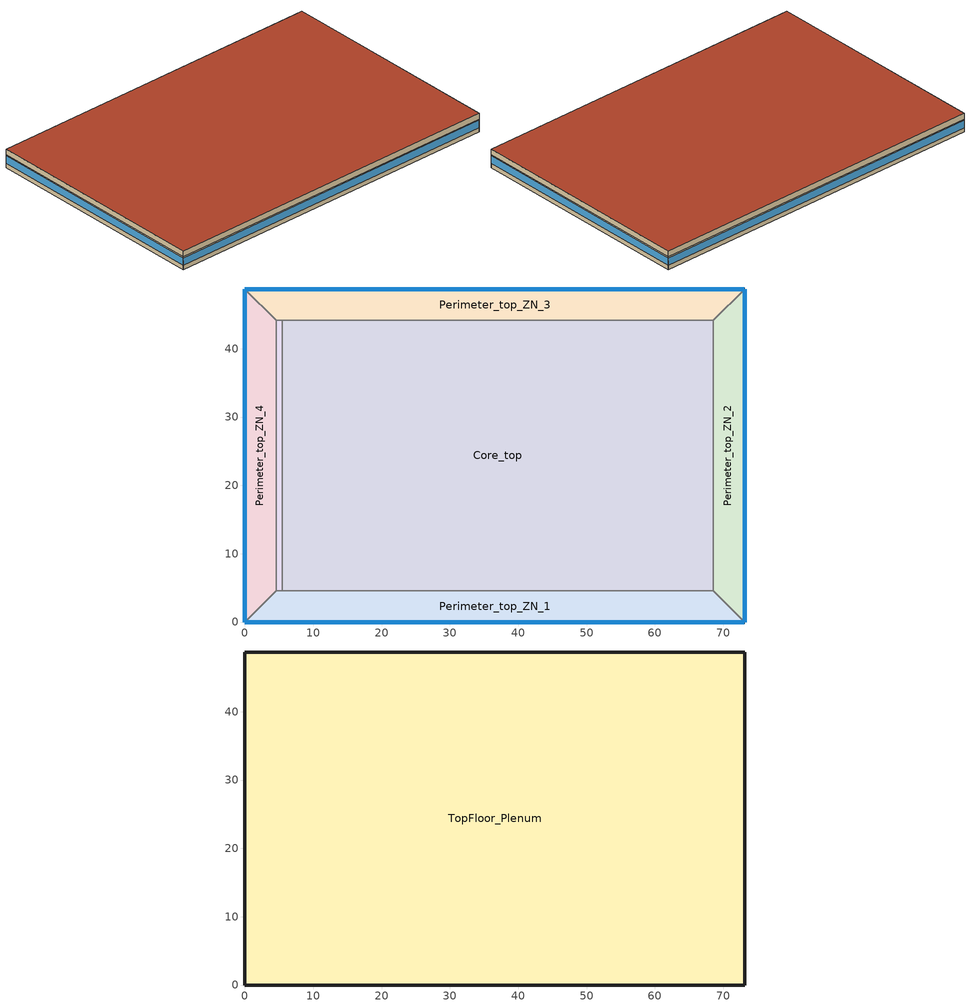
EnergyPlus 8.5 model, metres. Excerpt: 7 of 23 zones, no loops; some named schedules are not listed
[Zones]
Core_top
 floor adiabatic (int_slab_floor): 68.53,44.16 68.53,4.57 5.49,4.57 5.49,44.16 z33.54
 wall to Perimeter_bot_ZN_1 (int_wall): 5.49,4.57 68.53,4.57 z33.54:36.28
 wall to Perimeter_top_ZN_4 (int_wall): 5.49,44.16 5.49,4.57 z33.54:36.28
 wall to Perimeter_top_ZN_3 (int_wall): 68.53,44.16 5.49,44.16 z33.54:36.28
 wall to Perimeter_top_ZN_2 (int_wall): 68.53,4.57 68.53,44.16 z33.54:36.28
 ceiling to TopFloor_Plenum (DropCeiling): 5.49,44.16 5.49,4.57 68.53,4.57 68.53,44.16 z36.28
Perimeter_top_ZN_3
 floor adiabatic (int_slab_floor): 73.11,48.74 68.53,44.16 4.57,44.16 0,48.74 z33.54
 wall outside (nonres_ext_wall): 73.11,48.74 0,48.74 z33.54:36.28
 wall to Perimeter_top_ZN_4 (int_wall): 0,48.74 4.57,44.16 z33.54:36.28
 wall to Perimeter_top_ZN_2 (int_wall): 68.53,44.16 73.11,48.74 z33.54:36.28
 wall to DataCenter_top_ZN_6 (int_wall): 4.57,44.16 5.49,44.16 z33.54:36.28
 window (Window_U_0.51_SHGC_0.25): 73.11,48.74 0,48.74 z34.45:36.04
 ceiling to TopFloor_Plenum (DropCeiling): 0,48.74 4.57,44.16 68.53,44.16 73.11,48.74 z36.28
Perimeter_top_ZN_2
 floor adiabatic (int_slab_floor): 73.11,48.74 73.11,0 68.53,4.57 68.53,44.16 z33.54
 wall outside (nonres_ext_wall): 73.11,0 73.11,48.74 z33.54:36.28
 wall to Perimeter_top_ZN_1 (int_wall): 68.53,4.57 73.11,0 z33.54:36.28
 window (Window_U_0.51_SHGC_0.25): 73.11,0 73.11,48.74 z34.45:36.04
 ceiling to TopFloor_Plenum (DropCeiling): 68.53,44.16 68.53,4.57 73.11,0 73.11,48.74 z36.28
Perimeter_top_ZN_1
 floor adiabatic (int_slab_floor): 68.53,4.57 73.11,0 0,0 4.57,4.57 z33.54
 wall outside (nonres_ext_wall): 0,0 73.11,0 z33.54:36.28
 wall to DataCenter_top_ZN_6 (int_wall): 5.49,4.57 4.57,4.57 z33.54:36.28
 wall to Perimeter_top_ZN_4 (int_wall): 4.57,4.57 0,0 z33.54:36.28
 window (Window_U_0.51_SHGC_0.25): 0,0 73.11,0 z34.45:36.04
 ceiling to TopFloor_Plenum (DropCeiling): 4.57,4.57 0,0 73.11,0 68.53,4.57 z36.28
Perimeter_top_ZN_4
 floor adiabatic (int_slab_floor): 4.57,44.16 4.57,4.57 0,0 0,48.74 z33.54
 wall outside (nonres_ext_wall): 0,48.74 0,0 z33.54:36.28
 wall to DataCenter_top_ZN_6 (int_wall): 4.57,4.57 4.57,44.16 z33.54:36.28
 window (Window_U_0.51_SHGC_0.25): 0,48.74 0,0 z34.45:36.04
 ceiling to TopFloor_Plenum (DropCeiling): 0,48.74 0,0 4.57,4.57 4.57,44.16 z36.28
DataCenter_top_ZN_6
 floor adiabatic (int_slab_floor): 5.49,44.16 5.49,4.57 4.57,4.57 4.57,44.16 z33.54
 ceiling to TopFloor_Plenum (DropCeiling): 4.57,44.16 4.57,4.57 5.49,4.57 5.49,44.16 z36.28
TopFloor_Plenum
 wall outside (nonres_ext_wall): 0,0 73.11,0 73.11,48.74 0,48.74 0,0 z36.28:37.5
 roof outside (nonres_roof): 0,48.74 0,0 73.11,0 73.11,48.74 z37.5
[Building]
Large Office: North Axis {deg}=0; Terrain=City; Loads Convergence Tolerance Value=0.04; Temperature Convergence Tolerance Value {deltaC}=0.2; Solar Distribution=FullInteriorAndExterior; Maximum Number of Warmup Days=25; Minimum Number of Warmup Days=6
[Site:Location]
San.Diego-Brown.Field.Muni.AP_CA_USA WMO=722904: Latitude {deg}=32.57; Longitude {deg}=-116.98; Time Zone {hr}=-8; Elevation {m}=159
[SizingPeriod:DesignDay] Day of Month=21; Dry-Bulb Temperature Range Modifier Type=DefaultMultipliers; Humidity Condition Type=Wetbulb; Barometric Pressure {Pa}=99429; Rain Indicator=No; Snow Indicator=No; Daylight Saving Time Indicator=No
Name | Month | Day Type | Maximum Dry-Bulb Temperature {C} | Daily Dry-Bulb Temperature Range {deltaC} | Wetbulb or DewPoint at Maximum Dry-Bulb {C} | Wind Speed {m/s} | Wind Direction {deg} | Solar Model Indicator | Sky Clearness | ASHRAE Clear Sky Optical Depth for Beam Irradiance (taub) | ASHRAE Clear Sky Optical Depth for Diffuse Irradiance (taud)
San.Diego-Brown.Field.Muni.AP_CA_USA Ann Htg 99.6% Condns DB | 12 | WinterDesignDay | 3.8 | 0 | 3.8 | 3 | 120 | ASHRAEClearSky | 0
San.Diego-Brown.Field.Muni.AP_CA_USA Ann Clg .4% Condns DB=>MWB | 8 | SummerDesignDay | 31.3 | 8.9 | 18.4 | 4.1 | 280 | ASHRAETau |  | 0.412 | 2.276
[Site:WaterMainsTemperature]
Calculation Method=Correlation; Annual Average Outdoor Air Temperature {C}=16; Maximum Difference In Monthly Average Outdoor Air Temperatures {deltaC}=7.1
[Material]
Name | Roughness | Thickness {m} | Conductivity {W/m-K} | Density {kg/m3} | Specific Heat {J/kg-K} | Thermal Absorptance | Solar Absorptance | Visible Absorptance
Std Wood 6inch | MediumSmooth | 0.15 | 0.12 | 540 | 1210 | 0.9 | 0.7 | 0.7
AC02 Acoustic Ceiling | MediumSmooth | 0.0127 | 0.057 | 288 | 1339 | 0.9 | 0.7 | 0.2
F08 Metal surface | Smooth | 0.0008 | 45.28 | 7824 | 500
F13 Built-up roofing | Rough | 0.0095 | 0.16 | 1120 | 1460 | 0.75 | 0.45
G01 13mm gypsum board | Smooth | 0.0127 | 0.16 | 800 | 1090 | 0.9 | 0.7 | 0.5
200mm Normalweight concrete wall | MediumRough | 0.2032 | 2.31 | 2322 | 832
100mm Normalweight concrete floor | MediumRough | 0.1016 | 2.31 | 2322 | 832
[Material:NoMass] Thermal Absorptance=0.9; Solar Absorptance=0.7
Name | Roughness | Thermal Resistance {m2-K/W} | Visible Absorptance
CP02 CARPET PAD | VeryRough | 0.21648 | 0.8
Nonres_Roof_Insulation | MediumSmooth | 4.31889 | 0.7
Nonres_Exterior_Wall_Insulation | MediumSmooth | 1.11476 | 0.7
[WindowMaterial:Glazing] Optical Data Type=SpectralAverage; Infrared Transmittance at Normal Incidence=0; Front Side Infrared Hemispherical Emissivity=0.84
Name | Thickness {m} | Solar Transmittance at Normal Incidence | Front Side Solar Reflectance at Normal Incidence | Back Side Solar Reflectance at Normal Incidence | Visible Transmittance at Normal Incidence | Front Side Visible Reflectance at Normal Incidence | Back Side Visible Reflectance at Normal Incidence | Back Side Infrared Hemispherical Emissivity | Conductivity {W/m-K}
Glass_102_LayerAvg | 0.003048 | 0.833848 | 0.0747638 | 0.0748545 | 0.89926 | 0.082563 | 0.082564 | 0.84 | 1
Glass_1576_LayerAvg | 0.003058 | 0.167637 | 0.303469 | 0.182556 | 0.341994 | 0.128888 | 0.128077 | 0.868 | 0.846
[WindowMaterial:Gas]
Gap_1_W_0_0090: Gas Type=Air; Thickness {m}=0.009
[Construction]
InteriorFurnishings: Std Wood 6inch
DropCeiling: AC02 Acoustic Ceiling
int_wall: G01 13mm gypsum board, G01 13mm gypsum board
int_slab_floor: 100mm Normalweight concrete floor, CP02 CARPET PAD
nonres_roof: F13 Built-up roofing, Nonres_Roof_Insulation, F08 Metal surface
nonres_ext_wall: 200mm Normalweight concrete wall, Nonres_Exterior_Wall_Insulation, G01 13mm gypsum board
Window_U_0.51_SHGC_0.25: Glass_1576_LayerAvg, Gap_1_W_0_0090, Glass_102_LayerAvg
[Zone] Multiplier=1
Name | Type | Ceiling Height {m} | Volume {m3} | Floor Area {m2} | Part of Total Floor Area
Core_top; Perimeter_top_ZN_3; Perimeter_top_ZN_2; Perimeter_top_ZN_1; Perimeter_top_ZN_4 | 1 | autocalculate | autocalculate | autocalculate | YES
TopFloor_Plenum |  | autocalculate | autocalculate | autocalculate | No
DataCenter_top_ZN_6
[InternalMass] Construction=InteriorFurnishings
Name | Zone | Surface Area {m2}
Core_top_InternalMass_1 | Core_top | 5064.65
Perimeter_top_ZN_3_InternalMass_1 | Perimeter_top_ZN_3 | 626.8258
Perimeter_top_ZN_2_InternalMass_1 | Perimeter_top_ZN_2 | 403.9504
Perimeter_top_ZN_1_InternalMass_1 | Perimeter_top_ZN_1 | 626.8354
Perimeter_top_ZN_4_InternalMass_1 | Perimeter_top_ZN_4 | 403.9478
[SurfaceProperty:OtherSideCoefficients] Combined Convective/Radiative Film Coefficient {W/m2-K}=0; Constant Temperature {C}=1; Constant Temperature Coefficient=1; External Dry-Bulb Temperature Coefficient=0; Ground Temperature Coefficient=0; Wind Speed Coefficient=0; Zone Air Temperature Coefficient=0; Sinusoidal Variation of Constant Temperature Coefficient=No; Period of Sinusoidal Variation {hr}=24
Name | Constant Temperature Schedule
surfPropOthSdCoefBasementAvgWall | scheduleOSCBasementWallSurfaceTemp
surfPropOthSdCoefBasementAvgFloor | scheduleOSCBasementFloorTemp
surfPropOthSdCoefBasementUpperWall | scheduleOSCBasementUpperWallTemp
surfPropOthSdCoefBasementLowerWall | scheduleOSCBasementLowerWallTemp
[People] Number of People Schedule=BLDG_OCC_SCH; Number of People Calculation Method=Area/Person; Zone Floor Area per Person {m2/person}=18.5788; Fraction Radiant=0.3; Sensible Heat Fraction=AUTOCALCULATE; Activity Level Schedule=ACTIVITY_SCH; Enable ASHRAE 55 Comfort Warnings=No; Mean Radiant Temperature Calculation Type=ZoneAveraged; Work Efficiency Schedule=WORK_EFF_SCH; Clothing Insulation Calculation Method=ClothingInsulationSchedule; Clothing Insulation Schedule=CLOTHING_SCH; Air Velocity Schedule=AIR_VELO_SCH; Thermal Comfort Model 1 Type=FANGER
Name | Zone or ZoneList
Core_top | Core_top
Perimeter_top_ZN_3 | Perimeter_top_ZN_3
Perimeter_top_ZN_2 | Perimeter_top_ZN_2
Perimeter_top_ZN_1 | Perimeter_top_ZN_1
Perimeter_top_ZN_4 | Perimeter_top_ZN_4
[Lights] Schedule=BLDG_LIGHT_SCH; Design Level Calculation Method=Watts/Area; Watts per Zone Floor Area {W/m2}=8.50349; Return Air Fraction=0; Fraction Radiant=0.7; Fraction Visible=0.2; Fraction Replaceable=1; Return Air Fraction Calculated from Plenum Temperature=No
Name | Zone or ZoneList
Core_top_Lights | Core_top
Perimeter_top_ZN_3_Lights | Perimeter_top_ZN_3
Perimeter_top_ZN_2_Lights | Perimeter_top_ZN_2
Perimeter_top_ZN_1_Lights | Perimeter_top_ZN_1
Perimeter_top_ZN_4_Lights | Perimeter_top_ZN_4
DataCenter_top_Lights | DataCenter_top_ZN_6
[ElectricEquipment] Fraction Latent=0; Fraction Lost=0
Name | Zone or ZoneList | Schedule | Design Level Calculation Method | Design Level {W} | Fraction Radiant | Watts per Zone Floor Area {W/m2}
Core_top_MiscPlug_Equip | Core_top | BLDG_EQUIP_SCH | EquipmentLevel | 20142.8 | 0.5
Perimeter_top_ZN_3_MiscPlug_Equip | Perimeter_top_ZN_3 | BLDG_EQUIP_SCH | EquipmentLevel | 2529.24 | 0.5
Perimeter_top_ZN_2_MiscPlug_Equip | Perimeter_top_ZN_2 | BLDG_EQUIP_SCH | EquipmentLevel | 1629.94 | 0.5
Perimeter_top_ZN_1_MiscPlug_Equip | Perimeter_top_ZN_1 | BLDG_EQUIP_SCH | EquipmentLevel | 2529.28 | 0.5
Perimeter_top_ZN_4_MiscPlug_Equip | Perimeter_top_ZN_4 | BLDG_EQUIP_SCH | EquipmentLevel | 1629.93 | 0.5
DataCenter_top_MiscPlug_Equip | DataCenter_top_ZN_6 | ALWAYS_ON | Watts/Area | 0 | 0.1 | 215.299
[Daylighting:Controls] Total Daylighting Reference Points=2; Z-Coordinate of First Reference Point {m}=34.29; Z-Coordinate of Second Reference Point {m}=34.29; Fraction of Zone Controlled by First Reference Point=0.3857; Fraction of Zone Controlled by Second Reference Point=0.1385; Illuminance Setpoint at First Reference Point {lux}=375; Illuminance Setpoint at Second Reference Point {lux}=375; Lighting Control Type=2; Maximum Allowable Discomfort Glare Index=22; Minimum Input Power Fraction for Continuous Dimming Control=0.3; Minimum Light Output Fraction for Continuous Dimming Control=0.2; Number of Stepped Control Steps=3; Probability Lighting will be Reset When Needed in Manual Stepped Control=1
Name | X-Coordinate of First Reference Point {m} | Y-Coordinate of First Reference Point {m} | X-Coordinate of Second Reference Point {m} | Y-Coordinate of Second Reference Point {m} | Glare Calculation Azimuth Angle of View Direction Clockwise from Zone y-Axis {deg}
Perimeter_top_ZN_1 | 36.576 | 1.6764 | 36.576 | 3.3528 | 180
Perimeter_top_ZN_2 | 71.4308 | 24.384 | 69.7544 | 24.384 | 90
Perimeter_top_ZN_3 | 36.576 | 47.0617 | 36.576 | 45.3847 | 0
Perimeter_top_ZN_4 | 1.6764 | 24.384 | 3.3528 | 24.384 | 270
[ZoneInfiltration:DesignFlowRate] Schedule=INFIL_SCH_PNNL; Design Flow Rate Calculation Method=Flow/ExteriorArea; Constant Term Coefficient=0; Temperature Term Coefficient=0; Velocity Term Coefficient=0.224; Velocity Squared Term Coefficient=0
Name | Zone or ZoneList | Flow per Exterior Surface Area {m3/s-m2}
Perimeter_top_ZN_3_Infiltration | Perimeter_top_ZN_3 | 0.00056896
Perimeter_top_ZN_2_Infiltration | Perimeter_top_ZN_2 | 0.00056896
Perimeter_top_ZN_1_Infiltration | Perimeter_top_ZN_1 | 0.00056896
Perimeter_top_ZN_4_Infiltration | Perimeter_top_ZN_4 | 0.00056896
TopFloor_Plenum_Infiltration | TopFloor_Plenum | 4.37644e-05
[Exterior:Lights] Control Option=AstronomicalClock
Name | Schedule | Design Level {W}
Exterior_Lights_a | Exterior_lighting_schedule_a | 12979.2
Exterior_Lights_b | Exterior_lighting_schedule_b_2016 | 968.1
Exterior_Lights_c | Exterior_lighting_schedule_c_2016 | 26026.9
[Exterior:FuelEquipment] Fuel Use Type=Electricity
Name | Schedule | Design Level {W}
Elevators | BLDG_ELEVATORS | 244444
Elevators_Lights_Fan | ELEV_LIGHT_FAN_SCH_ADD_DF | 752
[AirLoopHVAC:ReturnPlenum]
TopFloor_Return_Plenum: Zone=TopFloor_Plenum
[EnergyManagementSystem:Actuator]
Name | Actuated Component Unique | Actuated Component Type | Actuated Component Control Type
DataCenter_ExtraElecHeatC_Status | DataCenter_ExtraElecHeatC_Sch | Schedule:Compact | Schedule Value
DataCenter_ExtraWaterHeatC_Status | DataCenter_ExtraWaterHeatC_Sch | Schedule:Compact | Schedule Value
TowerCurveOutput | Tower_Fan_Curve | Curve | Curve Result
BoilerCurve | HEATSYS1 BOILER EFFICIENCY CURVE | Curve | Curve Result
CLGSETP_SCH_Actuator | CLGSETP_SCH_Yes_Optimum | Schedule:Compact | Schedule Value
HTGSETP_SCH_Actuator | HTGSETP_SCH_Yes_Optimum | Schedule:Compact | Schedule Value
Basement_Light_Actuator | Basement_lights | Lights | Electric Power Level
Core_bottom_Light_Actuator | Core_bottom_lights | Lights | Electric Power Level
Core_mid_Light_Actuator | Core_mid_lights | Lights | Electric Power Level
Core_top_Light_Actuator | Core_top_lights | Lights | Electric Power Level
Perimeter_bot_ZN_3_Light_Actuator | Perimeter_bot_ZN_3_lights | Lights | Electric Power Level
Perimeter_bot_ZN_2_Light_Actuator | Perimeter_bot_ZN_2_lights | Lights | Electric Power Level
Perimeter_bot_ZN_1_Light_Actuator | Perimeter_bot_ZN_1_lights | Lights | Electric Power Level
Perimeter_bot_ZN_4_Light_Actuator | Perimeter_bot_ZN_4_lights | Lights | Electric Power Level
Perimeter_mid_ZN_3_Light_Actuator | Perimeter_mid_ZN_3_lights | Lights | Electric Power Level
Perimeter_mid_ZN_2_Light_Actuator | Perimeter_mid_ZN_2_lights | Lights | Electric Power Level
Perimeter_mid_ZN_1_Light_Actuator | Perimeter_mid_ZN_1_lights | Lights | Electric Power Level
Perimeter_mid_ZN_4_Light_Actuator | Perimeter_mid_ZN_4_lights | Lights | Electric Power Level
Perimeter_top_ZN_3_Light_Actuator | Perimeter_top_ZN_3_lights | Lights | Electric Power Level
Perimeter_top_ZN_2_Light_Actuator | Perimeter_top_ZN_2_lights | Lights | Electric Power Level
Perimeter_top_ZN_1_Light_Actuator | Perimeter_top_ZN_1_lights | Lights | Electric Power Level
Perimeter_top_ZN_4_Light_Actuator | Perimeter_top_ZN_4_lights | Lights | Electric Power Level
[EnergyManagementSystem:ProgramCallingManager]
DataCenter_Main_Manager: InsideHVACSystemIterationLoop; DataCenter_Main
Transformer_Load_Prog_Manager: AfterPredictorAfterHVACManagers; Transformer_Load_Prog
ChangeTowerFlow_Manager: InsideHVACSystemIterationLoop; ChangTowerFlow
BoilerParManager: BeginNewEnvironment; SetBoilerPar
BoilerCurveManager: InsideHVACSystemIterationLoop; SetBoilerCurve
OA_BASED_OPTIMUM_START_EMS_Program Manager: AfterPredictorAfterHVACManagers; OA_BASED_OPTIMUM_START_EMS_Program
PlantPump_EMS_Program Manager: InsideHVACSystemIterationLoop; PlantPump_EMS_Program
SET_Basement_Light_EMS_Program_Prog_Manager: AfterPredictorAfterHVACManagers; SET_Basement_Light_EMS_Program
SET_Core_bottom_Light_EMS_Program_Prog_Manager: AfterPredictorAfterHVACManagers; SET_Core_bottom_Light_EMS_Program
SET_Core_mid_Light_EMS_Program_Prog_Manager: AfterPredictorAfterHVACManagers; SET_Core_mid_Light_EMS_Program
SET_Core_top_Light_EMS_Program_Prog_Manager: AfterPredictorAfterHVACManagers; SET_Core_top_Light_EMS_Program
SET_Perimeter_bot_ZN_3_Light_EMS_Program_Prog_Manager: AfterPredictorAfterHVACManagers; SET_Perimeter_bot_ZN_3_Light_EMS_Program
SET_Perimeter_bot_ZN_2_Light_EMS_Program_Prog_Manager: AfterPredictorAfterHVACManagers; SET_Perimeter_bot_ZN_2_Light_EMS_Program
SET_Perimeter_bot_ZN_1_Light_EMS_Program_Prog_Manager: AfterPredictorAfterHVACManagers; SET_Perimeter_bot_ZN_1_Light_EMS_Program
SET_Perimeter_bot_ZN_4_Light_EMS_Program_Prog_Manager: AfterPredictorAfterHVACManagers; SET_Perimeter_bot_ZN_4_Light_EMS_Program
SET_Perimeter_mid_ZN_3_Light_EMS_Program_Prog_Manager: AfterPredictorAfterHVACManagers; SET_Perimeter_mid_ZN_3_Light_EMS_Program
SET_Perimeter_mid_ZN_2_Light_EMS_Program_Prog_Manager: AfterPredictorAfterHVACManagers; SET_Perimeter_mid_ZN_2_Light_EMS_Program
SET_Perimeter_mid_ZN_1_Light_EMS_Program_Prog_Manager: AfterPredictorAfterHVACManagers; SET_Perimeter_mid_ZN_1_Light_EMS_Program
SET_Perimeter_mid_ZN_4_Light_EMS_Program_Prog_Manager: AfterPredictorAfterHVACManagers; SET_Perimeter_mid_ZN_4_Light_EMS_Program
SET_Perimeter_top_ZN_3_Light_EMS_Program_Prog_Manager: AfterPredictorAfterHVACManagers; SET_Perimeter_top_ZN_3_Light_EMS_Program
SET_Perimeter_top_ZN_2_Light_EMS_Program_Prog_Manager: AfterPredictorAfterHVACManagers; SET_Perimeter_top_ZN_2_Light_EMS_Program
SET_Perimeter_top_ZN_1_Light_EMS_Program_Prog_Manager: AfterPredictorAfterHVACManagers; SET_Perimeter_top_ZN_1_Light_EMS_Program
SET_Perimeter_top_ZN_4_Light_EMS_Program_Prog_Manager: AfterPredictorAfterHVACManagers; SET_Perimeter_top_ZN_4_Light_EMS_Program
[EnergyManagementSystem:Program]
DataCenter_Main: IF DataCenter_Humidifier_Status > 0; SET DataCenter_ExtraElecHeatC_Status = 1; SET DataCenter_ExtraElecHeatC_SP = DataCenter_AfterHumidifier_Temp + 0.36; ELSE; SET DataCenter_ExtraElecHeatC_Status = 0; SET DataCenter_ExtraElecHeatC_SP = NULL; ENDIF; IF T_OA < 10 && DataCenter_HeatC_Status >0; SET HeatGain = 0 * (DataCenter_FanDesignMass/1.2) *2118; SET FlowRate = (DataCenter_FanMassFlow/1.2)*2118; SET DataCenter_PreheatDeltaT = HeatGain/(1.08*FlowRate); SET DataCenter_ExtraWaterHeatC_Status = 1; SET DataCenter_ExtraWaterHeatC_SP = DataCenter_AfterElecHeatC_Temp + DataCenter_PreheatDeltaT; ELSE; SET DataCenter_ExtraWaterHeatC_Status = 0; SET DataCenter_ExtraWaterHeatC_SP = NULL; ENDIF
Transformer_Load_Prog: SET Wired_LTG = Facility_Int_LTG*0.0281
ChangTowerFlow: IF Chiller1_Status > 0 && Chiller2_Status == 0 && SensedCurveInput > 0.2; IF (0.5 * SensedCurveInput) > 0.2; SET AirInput = 0.5 * SensedCurveInput; ELSE; SET AirInput = 0.2; ENDIF; SET TowerCurveOutput =  2* (AirInput^3); ELSE; SET TowerCurveOutput = SensedCurveValue; ENDIF
SetBoilerPar: SET CapRated =  886046.34; SET EtRated =  0.8125; SET CapRated = (CapRated *3.412)/1000; SET SkinLossRate = 0.02; SET BoilerType = 1; IF BoilerType  == 1; IF CapRated >10000; SET PLRx = 0.2; ELSEIF CapRated >5000; SET PLRx = 0.25; ELSEIF CapRated >1000; SET PLRx = 0.33; ELSE; SET BoilerType = 2; SET PLRx = 0.2; ENDIF; ELSE; SET PLRx = 0.2; ENDIF; IF BoilerType == 1; SET CurveX = 0.975 + 0.305 * PLRx - 0.527 * (PLRx^2) + 0.249 * (PLRx^3); ELSE; SET CurveX = 0.907 + 0.320 * PLRx - 0.420 * (PLRx^2) + 0.193 * (PLRx^3); ENDIF; SET LoadX = CapRated * PLRx; SET Etx = CurveX * EtRated; SET InputEx = LoadX/Etx; SET SkinEx = CapRated * SkinLossRate; SET Ecx = (LoadX + SkinEx)/InputEx
SetBoilerCurve: IF BoilerPLR >= PLRx; IF BoilerType == 1; SET BoilerCurve = 0.975 + 0.305*BoilerPLR - 0.527*(BoilerPLR^2) + 0.249*(BoilerPLR^3); ELSE; SET BoilerCurve = 0.907 + 0.320*BoilerPLR - 0.420*(BoilerPLR^2) + 0.193*(BoilerPLR^3); ENDIF; ELSE; IF BoilerPLR == 0; SET BoilerCurve = NULL; ELSE; IF BoilerPLR <0.05; SET BoilerCurve = (0.05/(0.05 + SkinLossRate)) * (Ecx/EtRated); ELSE; SET BoilerCurve = (BoilerPLR/(BoilerPLR + SkinLossRate)) * (Ecx/EtRated); ENDIF; ENDIF; ENDIF
OA_BASED_OPTIMUM_START_EMS_Program: IF DaylightSavings==0 && DayOfWeek>1 && Hour==4 && OAT<23.9 && OAT>1.7; SET CLGSETP_SCH_Actuator = 26.7; SET HTGSETP_SCH_Actuator = 15.6; ELSEIF DaylightSavings==1 && DayOfWeek>1 && Hour==3 && OAT<23.9 && OAT>1.7; SET CLGSETP_SCH_Actuator = 26.7; SET HTGSETP_SCH_Actuator = 15.6; ELSE; SET CLGSETP_SCH_Actuator = NULL; SET HTGSETP_SCH_Actuator = NULL; ENDIF
PlantPump_EMS_Program: IF ChillerPlantDemandLoad < 888040.13; SET Chiller2PumpStatus = 0; SET Chiller2Status = 0; SET Chiller2PumpFlow = 0; ELSE; SET Chiller2PumpStatus = 1; SET Chiller2Status = 1; SET Chiller2PumpFlow = Chiller2PumpDesignFlow; ENDIF
SET_Basement_Light_EMS_Program: SET Basement_LSr_IP=0.093*Basement_LSr/Basement_Area; IF (Basement_Occ_Sensor <= 0) && (Basement_LSr_IP >= 0.02); SET Basement_Light_Actuator = 0.02*Basement_Area/0.09290304; ELSE; SET Basement_Light_Actuator = NULL; ENDIF
SET_Core_bottom_Light_EMS_Program: SET Core_bottom_LSr_IP=0.093*Core_bottom_LSr/Core_bottom_Area; IF (Core_bottom_Occ_Sensor <= 0) && (Core_bottom_LSr_IP >= 0.02); SET Core_bottom_Light_Actuator = 0.02*Core_bottom_Area/0.09290304; ELSE; SET Core_bottom_Light_Actuator = NULL; ENDIF
SET_Core_mid_Light_EMS_Program: SET Core_mid_LSr_IP=0.093*Core_mid_LSr/Core_mid_Area; IF (Core_mid_Occ_Sensor <= 0) && (Core_mid_LSr_IP >= 0.02); SET Core_mid_Light_Actuator = 0.02*Core_mid_Area/0.09290304; ELSE; SET Core_mid_Light_Actuator = NULL; ENDIF
